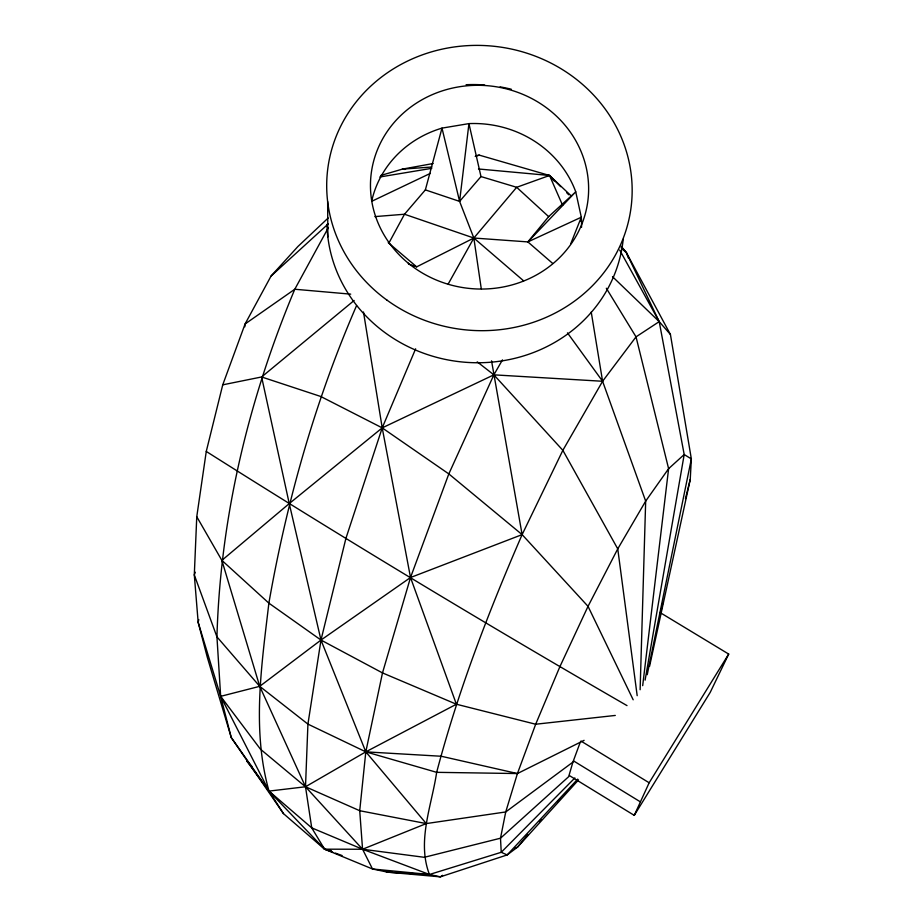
<?xml version="1.0" encoding="UTF-8"?>
<svg xmlns="http://www.w3.org/2000/svg" width="923" height="923" viewBox="0 0 923 923"><rect width="100%" height="100%" fill="white"/><g stroke="black" fill="none" stroke-linecap="round" stroke-linejoin="round"><path stroke-width="1.38" d="M640.124 689.735L645.673 501.131L602.592 381.268L591.228 312.066M581.155 221.497L581.305 217.228L575.744 191.822A106.145 99.246 6.8 0 0 468.942 123.613L441.99 128.124A106.145 99.246 6.8 0 0 371.738 200.949M328.173 218.001L297.875 246.545L271.085 276.023L245.08 323.973L222.743 384.833L206.267 451.439L196.761 516.718L194.303 574.937L198.168 622.367L207.248 657.095L231.258 737.581L283.476 813.625L324.584 849.183L372.511 868.993L387.902 872.2L440.363 876.85L507.177 854.929L517.503 847.164L578.479 779.97M649.55 666.394L690.242 479.475L691.35 458.916L670.421 334.461L626.405 252.671L621.225 246.279M244.826 326.811L245.08 323.973L294.795 289.245L328.426 227.531M502.47 359.889L493.863 374.842L448.82 473.914L410.516 577.521L382.491 672.913L365.808 751.853L359.716 810.717L362.566 849.241L372.511 868.993L429.449 874.496L440.363 876.85L442.579 875.327M388.721 243.372L404.505 214.24L425.365 189.896L459.596 201.387L468.942 123.613L480.987 176.57L459.596 201.387L473.845 238.03L481.264 288.726M642.685 685.651L668.61 468.676L636.028 336.86L606.319 288.23M645.108 680.147L684.197 454.543L659.207 321.631L626.405 252.671L621.352 247.595M647.231 674.701L691.35 458.916L684.197 454.543L668.61 468.676L645.673 501.131L617.752 548.873L588.032 606.342L559.788 666.891L535.686 724.232L517.422 773.555L505.723 811.952L500.497 838.211L501.235 852.298L507.177 854.929L577.717 779.116M660.637 613.01L662.714 603.238M198.78 619.552L198.168 622.367L220.666 696.346L231.258 737.581L268.997 791.103L283.476 813.625M685.431 498.72L690.242 479.475M425.365 189.896L441.99 128.124L459.596 201.387M580.244 742.265L572.906 762.133L568.649 776.693L500.497 838.211L424.303 857.305L362.566 849.241L324.584 849.183L268.997 791.103L246.914 761.187L251.852 766.344M195.249 572.225L194.303 574.937L216.94 636.87L220.666 696.346L268.997 791.103L311.732 827.873L362.566 849.241L429.449 874.496L501.235 852.298L574.879 777.951M356.532 305.698C315.204 400.859 286.741 501.039 268.87 603.146C261.636 665.333 251.725 729.643 268.997 791.103L305.501 786.765L365.808 751.853L456.4 704.226L535.686 724.232L615.283 715.44M570.795 243.626L581.305 217.228L527.875 241.907L473.845 238.03L404.505 214.24L374.876 216.605M415.627 348.825L382.214 427.88L345.917 538.363L320.985 640.054L307.924 724.117L305.501 786.765L311.732 827.873L324.584 849.183L332.672 852.125M569.537 775.666L634.251 815.367L649.157 782.773L728.697 654.072L659.899 612.445M728.697 654.072L710.225 692.365L634.251 815.367M448.22 283.972L473.845 238.03L516.672 187.3L549.52 175.474L571.418 196.091M527.956 834.404L517.503 847.164L514.757 848.018M527.875 241.907L548.654 216.628L575.744 191.822L527.875 241.907L552.727 263.47M539.217 821.689L541.166 819.578M557.711 801.602L560.63 798.43M571.337 786.8L574.256 783.627M271.085 276.023L328.311 223.839M354.132 300.483L261.624 376.965L222.743 384.833M572.906 762.133L505.723 811.952L426.264 823.581L362.566 849.241L305.501 786.765L260.413 749.153L220.666 696.346L259.721 686.331L320.985 640.054L410.516 577.521L522.118 534.613L562.857 450.32L602.592 381.268L636.028 336.86L659.207 321.631L670.421 334.461M408.554 264.059L416.654 266.851L473.845 238.03L523.641 280.869M350.705 294.149L294.795 289.245C248.622 399.336 220.32 517.307 216.94 636.87L259.721 686.331L307.924 724.117L365.808 751.853L436.66 772.332L517.422 773.555L584.109 740.338M372.454 200.96L430.383 173.362M475.23 156.437L479.245 155.122L549.52 175.474L560.653 186.642M380.761 175.462L402.336 169.14L433.095 163.533M476.441 155.641L479.245 155.122M379.803 176.985L431.779 168.332M392.148 871.82L387.902 872.2L383.853 870.735M431.802 167.017L402.336 169.14L405.174 169.417M546.693 175.658L549.52 175.474L554.042 180.92M633.178 699.796L588.032 606.342L522.118 534.613L448.82 473.914L382.214 427.88L320.696 396.463L261.624 376.965L289.245 503.6L320.985 640.054L365.808 751.853L441.321 756.26L517.422 773.555M478.495 168.978L549.52 175.474L562.638 205.379M331.403 850.706L324.584 849.183L322.104 845.826M480.987 176.57L516.672 187.3L548.654 216.628M335.361 853.106L342.098 855.552M385.295 871.116L387.902 872.2L429.449 874.496C416.677 841.349 431.722 805.617 436.66 772.332C458.131 690.739 488.544 611.914 522.118 534.613L491.544 360.835M627.005 705.61C485.129 623.648 344.706 539.078 206.267 451.439M580.925 741.031L649.157 782.773M573.737 761.025L640.135 801.706M477.226 361.851L493.863 374.842L562.857 450.32L617.752 548.873L637.182 695.677M388.225 242.622L416.654 266.851M621.225 247.837L626.405 252.671L628.425 258.071M612.503 276.658L659.207 321.631L619.691 250.029M566.722 192.734L568.741 194.776M365.808 751.853L426.264 823.581L359.716 810.717L305.501 786.765L259.721 686.331L221.866 560.365L196.761 516.718M567.472 332.868L602.592 381.268L493.863 374.842L382.214 427.88L289.245 503.6L221.866 560.365L268.87 603.146L320.985 640.054L382.491 672.913L456.4 704.226L410.516 577.521L382.214 427.88L363.489 311.986M327.642 201.537L327.85 236.946M623.21 239.265A148.615 138.958 6.8 0 1 469.772 362.554A148.615 138.958 6.8 0 1 326.961 224.358M466.103 84.708A148.615 138.958 6.8 0 1 484.667 84.985M500.128 86.877A148.615 138.958 6.8 0 1 511.284 89.219M581.305 217.228A106.145 99.246 6.8 0 1 581.536 227.312M387.037 300.183A152.872 142.5 6.8 0 0 630.951 208.286A152.872 142.5 6.8 0 0 420.3 55.611A152.872 142.5 6.8 0 0 387.037 300.183M408.243 263.159A109.179 101.761 6.8 0 0 586.693 207.94A109.179 101.761 6.8 0 0 443.709 90.419A109.179 101.761 6.8 0 0 408.243 263.159"/></g></svg>
